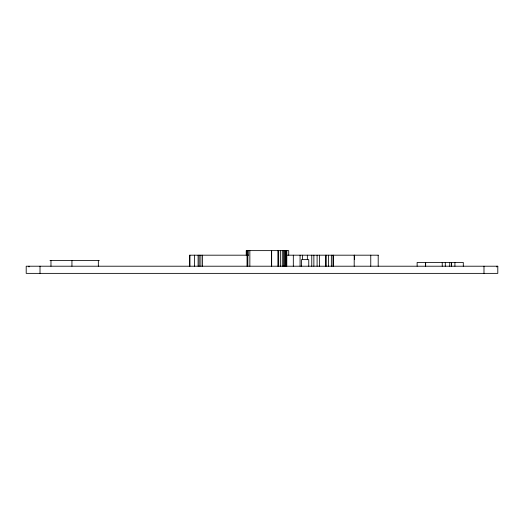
<?xml version="1.0" encoding="UTF-8"?>
<svg xmlns="http://www.w3.org/2000/svg" width="524" height="524" viewBox="0 0 524 524"><rect width="100%" height="100%" fill="white"/><g stroke="black" fill="none" stroke-linecap="round" stroke-linejoin="round"><path stroke-width="0.79" d="M248.5 255.188L189.695 255.188L189.695 266.212M286.425 255.188L378.236 255.188M49.983 260.48L99.331 260.48M496.817 266.212L496.817 266.998M483.986 266.212L483.986 273.371M463.295 266.212L463.295 262.465L417.13 262.465L417.13 266.212M454.917 262.465L454.917 266.212M451.623 262.465L451.623 266.212M451.531 262.465L451.531 266.212M449.743 262.465L449.743 266.212M445.295 262.465L445.295 266.212M442.236 262.465L442.236 266.212M425.665 262.465L425.645 266.212M425.554 262.465L425.554 266.212M378.197 255.188L378.197 266.212M370.763 255.188L370.763 266.212M354.479 255.188L354.479 259.622M354.191 255.188L354.191 266.212M333.591 255.188L333.591 266.212M332.976 255.188L332.976 266.212M331.365 255.188L331.365 266.212M328.581 255.188L328.581 266.212M326.197 255.188L326.197 266.212M325.627 255.188L325.627 266.212M319.463 255.188L319.463 266.212M317.099 255.188L317.099 266.212M313.869 255.188L313.869 266.212M311.76 255.188L311.76 266.212M308.754 266.212L308.754 259.622L301.529 259.622L301.529 266.212M307.352 255.188L307.352 259.622M302.466 255.188L302.466 259.622M300.069 255.188L300.069 266.212M293.322 255.188L293.322 266.212M288.717 255.188L288.717 250.629L246.234 250.629L246.234 255.188M286.811 250.629L286.772 266.212M286.621 250.629L286.549 266.212M286.287 250.629L286.287 266.212M286.111 250.629L286.111 266.212M285.901 250.629L285.901 266.212M285.325 250.629L285.325 266.212M284.552 250.629L284.552 266.212M283.451 250.629L283.451 266.212M282.305 250.629L282.305 266.212M280.36 250.629L280.36 266.212M278.637 250.629L278.637 266.212M277.897 250.629L277.897 266.212M271.655 250.629L271.655 266.212M271.471 250.629L271.471 266.212M249.85 250.629L249.85 266.212M248.035 250.629L248.035 255.188M247.832 250.629L247.832 266.212M247.04 255.188L247.04 266.212M246.621 250.629L246.621 255.188M202.467 255.188L202.467 266.212M200.888 255.188L200.888 266.212M199.192 255.188L199.192 266.212M198.111 255.188L198.111 266.212M194.483 255.188L194.483 266.212M189.865 255.188L189.865 266.212M98.342 260.48L98.342 266.212M71.939 260.48L71.939 266.212M50.972 260.48L50.972 266.212M40.014 266.212L40.014 273.371M28.99 266.212L28.99 266.998M497.8 266.212L26.2 266.212L26.2 273.371L497.8 273.371L497.8 266.212"/></g></svg>
